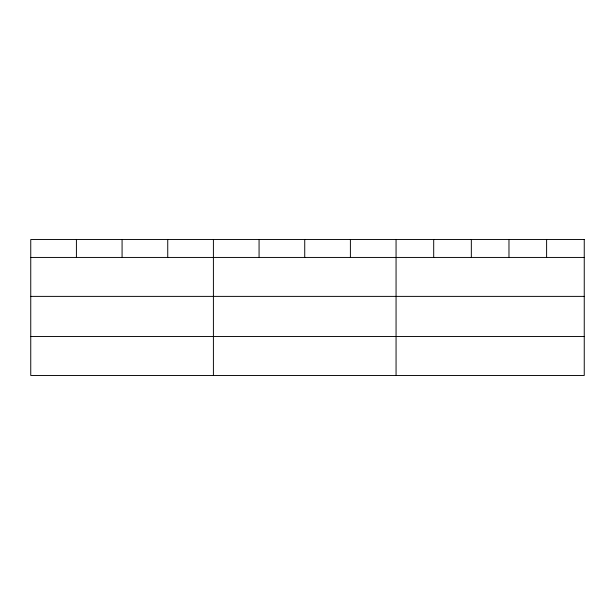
<?xml version="1.0" encoding="UTF-8"?>
<svg xmlns="http://www.w3.org/2000/svg" width="615" height="615" viewBox="0 0 615 615"><rect width="100%" height="100%" fill="white"/><g stroke="black" fill="none" stroke-linecap="round" stroke-linejoin="round"><path stroke-width="0.92" d="M30.75 257.439L584.25 257.439M30.75 296.384L584.25 296.384M30.75 336.513L584.25 336.513M546.612 239.535L546.612 257.439M508.974 239.535L508.974 257.439M471.336 239.535L471.336 257.439M433.698 239.535L433.698 257.439M396.06 239.535L396.06 375.465M350.396 239.535L350.396 257.439M304.733 239.535L304.733 257.439M259.069 239.535L259.069 257.439M213.405 239.535L213.405 375.465M167.741 239.535L167.741 257.439M122.078 239.535L122.078 257.439M76.414 239.535L76.414 257.439M584.25 239.535L30.75 239.535L30.75 375.465L584.25 375.465L584.25 239.535"/></g></svg>
